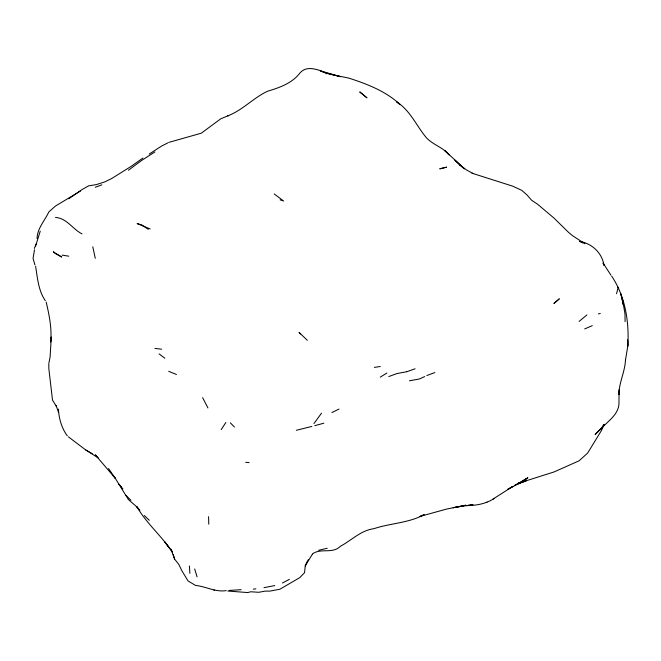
<?xml version="1.0" encoding="UTF-8"?>
<svg xmlns="http://www.w3.org/2000/svg" width="661" height="661" viewBox="0 0 661 661"><rect width="100%" height="100%" fill="white"/><g stroke="black" fill="none" stroke-linecap="round" stroke-linejoin="round"><path stroke-width="0.99" d="M618.861 392.675L618.845 394.576C619.002 382.595 624.918 372.011 625.471 360.138M37.049 238.522C37.223 228.499 44.808 220.592 48.873 211.908L55.499 206.017L80.584 190.955M58.49 410.382C59.168 419.256 61.919 428.65 67.306 435.839M58.573 409.167L58.383 412.051L56.202 405.656L56.582 406.689L52.516 400.128L48.873 369.012L48.79 364.013M312.322 554.339L305.324 565.609L304.498 572.781L299.706 577.664L279.934 589.207L269.969 591.108L265.177 591.124L258.765 592.289L250.783 591.777L247.701 592.562L227.822 591.041M51.285 337.242L50.087 357.014L48.873 363.236M51.252 337.085L50.633 342.026C52.054 328.484 49.211 315.165 46.204 302.094M625.48 360.055L627.793 346.174L627.653 339.754M34.512 249.808L33.05 258.311L34.909 264.887M616.539 293.757L618.052 287.899L617.655 286.75M40.238 231.193L35.611 245.975M34.322 248.429L36.165 244.025M619.043 389.907L618.977 402.161C619.407 414.67 607.269 421.321 600.205 429.733L604.162 424.362L601.477 430.468L587.629 453.082L579.086 460.816L554.025 471.954L518.207 483.307L526.065 480.927L514.902 485.207L519.199 482.819M305.242 566.047L307.348 561.586M305.324 565.609L308.323 559.685M602.452 427.006L604.162 424.362M321.519 413.183L313.975 423.544M221.187 429.617L225.864 422.495M579.086 321.444L586.918 314.917M142.9 158.053L130.969 166.473L111.883 178.412L104.727 181.932L96.167 184.642L88.64 185.84L82.005 189.583L68.752 198.771M128.399 170.249L141.661 160.433L154.914 151.939M492.924 499.121L512.812 486.446L507.788 489.322L519.439 483.174L527.924 477.688L519.959 482.894L526.065 478.985L520.918 481.861M312.322 553.976C320.858 547.655 332.681 554.29 340.489 546.201C351.702 540.285 360.807 530.386 373.919 528.676C390.453 523.157 408.696 523.099 424.172 514.638L420.024 516.423L446.53 509.086L465.831 505.211L453.157 507.706L473.045 504.649L466.526 505.615C476.151 505.566 485.86 503.905 494.056 498.551M149.221 154.054L161.738 145.974L167.927 142.85M380.257 377.142L386.883 373.044M282.437 583.002L289.378 579.358M486.298 502.484L486.992 502.129M331.872 412.563L339.043 409.052M424.717 376.563L419.479 378.96L409.423 380.81M584.679 328.93L592.281 325.666M426.816 375.539L434.88 372.548M95.267 187.261L101.893 184.824M388.784 376.547L396.897 373.581L406.49 371.779M406.895 371.697L415.1 368.78M168.811 142.404L201.308 133.175L220.749 118.815L228.433 115.601L227.822 115.84C242.703 110.156 253.337 97.853 267.581 91.218C279.628 87.616 292.261 83.236 300.102 72.801C305.349 66.951 312.389 68.232 319.081 70.206C328.525 74.966 339.2 75.808 349.355 78.279C367.433 84.129 386.082 91.342 400.136 104.612L396.716 101.918C410.374 110.519 416.546 126.119 426.651 138.05C433.252 144.825 443.027 147.519 449.183 154.781M311.827 426.436L296.302 430.294M314.785 425.659L323.816 423.222M274.769 585.58L263.987 587.654M318.602 550.307L327.236 548.258M598.42 313.909L600.279 313.471M374.341 367.384L380.257 366.508M253.287 589.133L255.89 588.835M241.133 589.695L229.036 590.43M226.285 590.62C215.453 592.363 206.025 586.497 195.516 585.423L188.054 580.953L181.949 570.897L178.817 564.453L174.669 559.189M245.71 462.312L249.164 462.609M154.914 348.405L161.54 349.206M62.126 255.138L68.752 256.171M213.9 590.116L214.561 590.223M55.499 217.419C67.001 218.328 72.57 229.111 82.005 233.887M280.115 199.853L283.577 201.01L274.216 193.946M168.695 371.317L176.454 374.49M150.146 228.962L137.1 223.583L141.661 224.831L148.287 229.301M583.002 243.008L579.383 241.348C591.876 243.38 602.064 252.742 604.005 265.4L603.039 263.004L610.995 275.249M68.422 436.863L85.633 449.885L98.258 457.908L95.267 454.818L115.493 478.564L115.146 478.06L128.399 499.559L135.811 506.004L139.859 510.416L136.744 506.541C145.825 522.248 159.466 534.113 170.017 548.713L164.779 541.946L172.124 551.828M85.633 449.885L92.259 453.71M56.276 253.733L61.754 257.038L54.995 253.287L53.343 251.758L55.499 253.254M584.886 243.735L572.459 235.638L568.51 232.317L553.769 217.874L537.583 204.257L531.494 200.126L527.057 195.028L521.826 190.401L512.812 186.204L472.045 173.223L473.045 173.57L466.418 169.869L459.874 165.043L464.435 168.877L444.886 150.634L449.026 154.781M159.119 353.883L164.82 358.245M300.722 333.945L299.045 332.392L307.348 340.291M144.288 515.514L149.312 520.265M126.061 495.42L130.911 500.278M230.35 422.825L234.448 427.047M122.905 488.892L118.955 484.216L121.211 486.926M611.747 276.232C625.356 296.591 629.322 322.039 627.793 346.174L627.603 341.117M108.52 468.558L115.493 478.564M45.295 300.681C38.313 290.419 37.52 278.05 35.611 266.259M172.29 551.803L170.943 549.241L174.578 558.999L173.265 554.463M202.621 397.649L207.934 407.953M197.069 576.871L194.681 568.972M623.563 305.465L620.869 293.93L623.563 305.465L622.728 300.507L624.992 313.942L625.083 321.651M92.796 246.776L95.267 258.319M189.418 565.981L189.872 573.376M208.579 516.662L208.769 524.198M618.87 392.609L618.853 394.493L618.853 392.518M602.667 426.882L595.206 434.5L602.667 426.882M439.887 168.811L446.53 167.183L439.887 168.811M559.206 298.921L553.901 303.506L559.198 298.921M327.608 73.371L326.336 73.668L327.236 73.586L320.61 70.876L340.489 76.676L327.608 73.371M360.286 92.333L359.758 91.937L367.004 97.869L360.286 92.333M459.792 164.763L454.925 160.144L460.312 165.291L459.792 164.763"/></g></svg>
